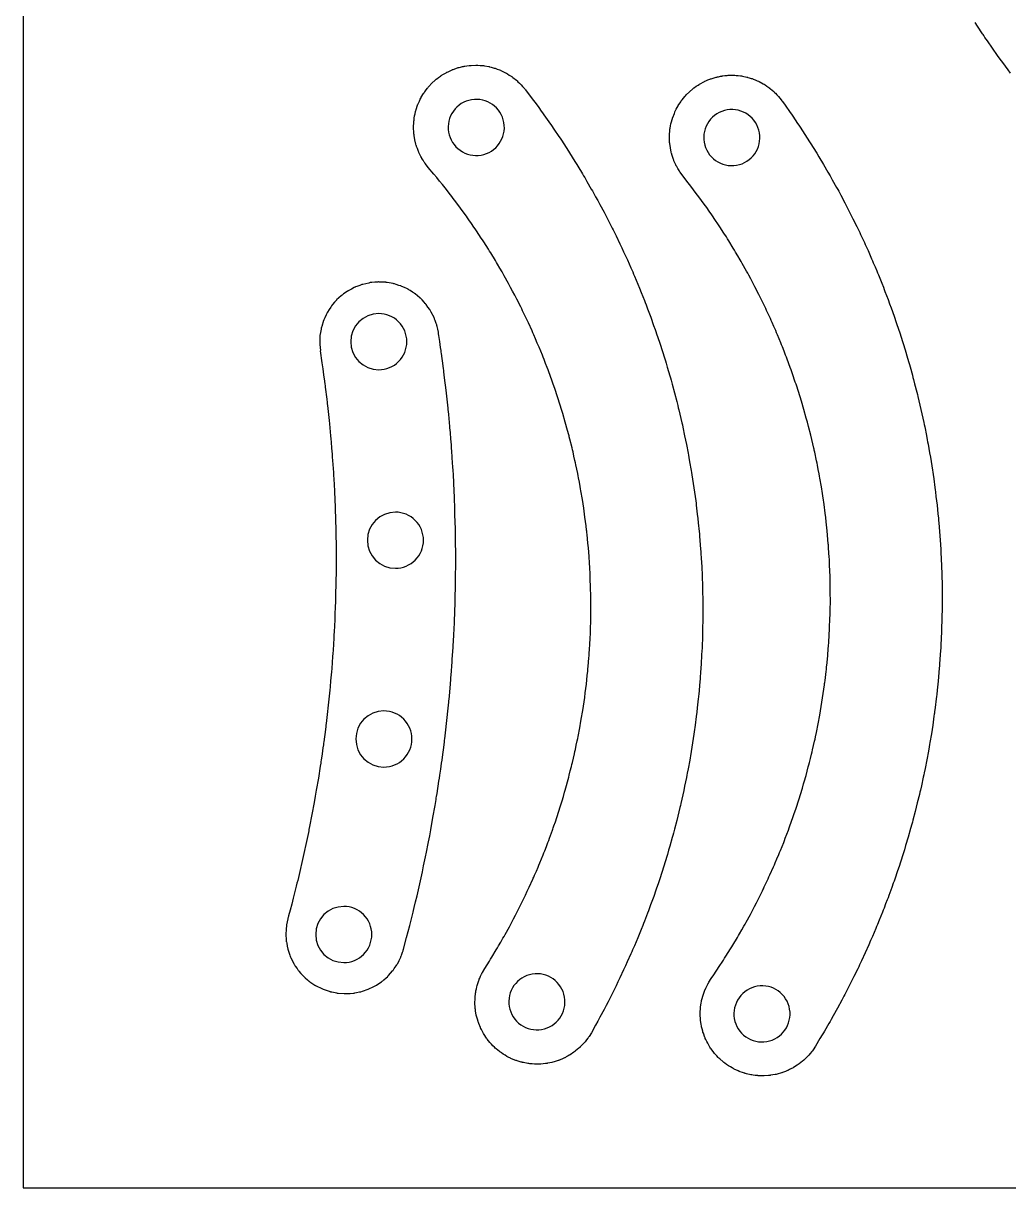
# Model space of a CAD drawing. Extents: x 0 to 264, y 0 to 116.
# Drawn here: x 0.1 to 47.9, y 0.1 to 56.6 of the extents above; entities that cross this region are included whole.
import ezdxf

# ---------------------------------------------------------------- set-up
doc = ezdxf.new("R2010")
doc.units = 0
doc.layers.add('Layer_1', color=7, linetype='CONTINUOUS')

msp = doc.modelspace()

# ---------------------------------------------------------------- linework, layer by layer
at = {"layer": 'Layer_1', "color": 7}
for points in [[(264.018471, 0.141992), (264.018471, 115.786301), (176.058963, 115.786301), (0.139999, 115.786301), (0.139999, 0.141992), (88.099499, 0.141992), (264.018471, 0.141992)], [(47.984012, 54.155665), (47.856414, 54.327496), (47.601217, 54.671045), (47.537466, 54.756826), (47.475645, 54.843553), (47.351329, 55.017695), (47.102697, 55.365963), (46.860339, 55.718702), (46.739305, 55.895155), (46.678452, 55.983807), (46.648505, 56.028141), (46.619527, 56.072459), (46.384235, 56.429797), (46.26658, 56.608466)], [(27.667749, 7.656133), (27.553085, 7.475556), (27.524106, 7.430259), (27.509625, 7.408091), (27.493197, 7.386887), (27.427515, 7.30305), (27.361814, 7.219194), (27.328992, 7.176804), (27.292292, 7.137304), (27.144111, 6.982824), (27.125749, 6.963546), (27.116484, 6.953896), (27.106829, 6.945057), (27.066246, 6.910349), (26.985121, 6.840979), (26.903974, 6.771606), (26.883701, 6.754252), (26.861499, 6.738826), (26.817035, 6.707993), (26.640861, 6.586389), (26.629258, 6.579088), (26.617693, 6.572617), (26.594506, 6.560098), (26.547166, 6.53408), (26.453471, 6.482041), (26.406148, 6.45602), (26.38296, 6.443483), (26.371358, 6.437012), (26.358808, 6.431331), (26.260287, 6.388921), (26.161746, 6.346512), (26.112512, 6.325308), (26.087375, 6.314714), (26.062257, 6.306665), (25.857858, 6.242107), (25.806694, 6.225718), (25.754508, 6.215123), (25.64971, 6.192974), (25.544817, 6.170809), (25.518734, 6.1653), (25.491686, 6.16241), (25.438552, 6.156633), (25.225462, 6.133502), (25.011216, 6.131114), (24.958105, 6.130634), (24.931054, 6.130403), (24.917521, 6.130287), (24.904006, 6.131442), (24.797258, 6.141071), (24.690533, 6.15072), (24.637419, 6.155631), (24.610351, 6.158329), (24.584268, 6.163451), (24.373998, 6.204898), (24.321829, 6.21549), (24.309282, 6.218572), (24.296711, 6.222461), (24.270629, 6.230185), (24.168052, 6.261038), (24.065456, 6.291874), (24.039393, 6.299635), (24.026822, 6.303507), (24.014275, 6.308322), (23.965004, 6.328562), (23.767071, 6.410472), (23.742938, 6.421083), (23.71977, 6.433603), (23.672427, 6.458678), (23.577767, 6.508773), (23.483107, 6.559849), (23.394218, 6.61959), (23.305369, 6.679353), (23.260945, 6.709224), (23.238722, 6.72465), (23.21845, 6.741984), (23.053164, 6.878052), (23.011635, 6.911794), (22.97395, 6.94937), (22.898614, 7.025502), (22.82328, 7.101634), (22.803953, 7.120915), (22.794589, 7.130466), (22.786171, 7.141041), (22.752346, 7.182485), (22.617605, 7.348734), (22.601174, 7.369937), (22.586693, 7.392106), (22.557715, 7.436423), (22.498789, 7.526054), (22.439847, 7.615688), (22.389648, 7.710116), (22.340378, 7.804545), (22.31526, 7.851789), (22.30271, 7.875866), (22.296552, 7.88744), (22.291435, 7.899976), (22.212221, 8.098677), (22.192914, 8.148789), (22.18357, 8.173864), (22.176176, 8.199885), (22.146229, 8.302614), (22.116285, 8.405343), (22.101804, 8.456402), (22.092152, 8.509404), (22.053499, 8.719696), (22.049001, 8.745717), (22.046779, 8.772697), (22.04236, 8.825701), (22.033555, 8.932206), (22.024713, 9.038689), (22.026392, 9.145561), (22.028246, 9.252433), (22.029191, 9.305434), (22.029674, 9.332414), (22.03014, 9.345916), (22.031723, 9.359398), (22.056841, 9.571694), (22.063154, 9.624715), (22.06686, 9.650716), (22.07269, 9.676754), (22.095858, 9.781122), (22.119065, 9.885488), (22.13065, 9.937527), (22.147078, 9.988604), (22.21469, 10.191558), (22.223109, 10.216617), (22.227337, 10.229136), (22.232781, 10.241672), (22.255003, 10.290821), (22.298482, 10.388431), (22.341922, 10.486054), (22.347386, 10.498593), (22.353527, 10.510167), (22.367042, 10.533278), (22.394091, 10.57956), (22.500624, 10.765048), (22.614244, 10.946336), (22.727827, 11.127588), (22.784802, 11.218184), (22.840848, 11.30878), (23.061272, 11.675556), (23.116317, 11.767115), (23.170413, 11.859638), (23.277141, 12.045047), (23.383889, 12.230459), (23.43702, 12.322979), (23.489169, 12.416446), (23.695598, 12.791254), (23.746799, 12.88472), (23.797014, 12.979169), (23.896619, 13.168528), (23.996204, 13.35779), (24.045455, 13.452238), (24.09376, 13.547649), (24.285592, 13.930046), (24.332932, 14.026439), (24.379307, 14.122888), (24.471051, 14.315909), (24.562836, 14.508946), (24.608228, 14.605802), (24.652653, 14.703137), (24.829618, 15.09266), (24.85184, 15.14179), (24.873077, 15.190958), (24.915591, 15.289163), (25.000579, 15.48557), (25.085588, 15.68196), (25.127117, 15.780645), (25.167677, 15.879716), (25.329295, 16.275784), (25.368893, 16.375242), (25.407527, 16.475081), (25.48483, 16.674665), (25.562097, 16.874253), (25.599763, 16.974498), (25.636466, 17.075012), (25.782329, 17.477071), (25.800671, 17.527146), (25.818064, 17.578262), (25.852837, 17.67941), (25.921434, 17.881925), (25.989991, 18.08438), (26.023818, 18.185954), (26.056658, 18.287817), (26.186381, 18.695365), (26.218255, 18.797518), (26.248199, 18.900055), (26.309055, 19.105053), (26.36991, 19.310011), (26.399854, 19.412644), (26.42787, 19.51576), (26.54116, 19.928123), (26.569176, 20.031335), (26.595259, 20.13495), (26.647425, 20.342239), (26.699574, 20.549529), (26.725657, 20.653124), (26.74981, 20.757298), (26.8464, 21.1739), (26.870553, 21.278094), (26.892775, 21.382634), (26.9372, 21.591868), (26.981644, 21.801083), (27.003866, 21.905739), (27.024158, 22.010607), (27.103355, 22.430768), (27.123627, 22.535828), (27.142954, 22.641044), (27.178689, 22.851895), (27.249216, 23.273735), (27.311982, 23.696789), (27.342894, 23.908334), (27.369942, 24.120438), (27.424039, 24.544664), (27.469428, 24.969837), (27.49165, 25.182421), (27.49727, 25.235442), (27.501923, 25.288443), (27.510977, 25.394929), (27.54768, 25.820988), (27.55635, 25.927569), (27.563222, 26.034247), (27.576738, 26.247621), (27.59027, 26.460978), (27.597125, 26.567655), (27.602008, 26.674428), (27.620369, 27.101642), (27.625043, 27.208435), (27.628362, 27.315287), (27.633267, 27.529048), (27.642419, 27.95655), (27.643421, 28.384147), (27.643904, 28.597984), (27.639986, 28.811725), (27.632166, 29.239323), (27.615735, 29.66663), (27.607395, 29.880275), (27.602338, 29.987071), (27.595965, 30.093748), (27.570867, 30.520575), (27.564247, 30.627252), (27.555673, 30.733834), (27.538296, 30.946903), (27.520903, 31.159989), (27.512309, 31.26657), (27.501692, 31.37296), (27.458213, 31.798458), (27.447593, 31.904847), (27.442208, 31.957848), (27.435739, 32.01085), (27.409656, 32.22305), (27.357507, 32.64745), (27.296655, 33.070811), (27.266708, 33.282453), (27.231938, 33.493498), (27.162393, 33.915511), (27.144035, 34.020743), (27.124708, 34.125882), (27.086075, 34.336155), (27.047421, 34.54643), (27.027149, 34.651394), (27.005895, 34.756051), (26.918957, 35.17477), (26.896735, 35.279423), (26.872599, 35.383696), (26.825279, 35.592159), (26.777939, 35.800583), (26.753786, 35.90476), (26.728668, 36.008663), (26.62474, 36.42353), (26.598657, 36.527224), (26.586107, 36.579282), (26.571609, 36.631321), (26.515579, 36.837645), (26.402673, 37.250204), (26.281832, 37.660447), (26.220999, 37.865521), (26.156243, 38.069461), (26.027118, 38.477201), (25.890059, 38.882323), (25.821462, 39.084798), (25.785727, 39.185602), (25.749024, 39.286118), (25.603355, 39.688273), (25.565687, 39.788499), (25.527054, 39.888242), (25.44979, 40.08781), (25.372486, 40.287394), (25.333853, 40.387061), (25.293289, 40.486037), (25.131497, 40.882011), (25.090916, 40.980984), (25.048422, 41.079189), (24.963414, 41.2755), (24.878425, 41.471791), (24.835911, 41.569996), (24.791487, 41.667331), (24.613845, 42.056488), (24.56942, 42.153806), (24.523045, 42.250374), (24.430315, 42.443101), (24.337586, 42.63585), (24.291211, 42.732223), (24.243871, 42.827617), (24.050899, 43.209436), (24.002594, 43.304847), (23.953343, 43.399295), (23.853064, 43.588288), (23.752802, 43.777261), (23.702566, 43.87171), (23.651365, 43.965193), (23.443413, 44.339115), (23.391244, 44.432581), (23.338132, 44.525105), (23.230515, 44.709935), (23.122921, 44.894768), (23.068822, 44.987272), (23.01376, 45.078831), (22.791287, 45.444376), (22.73528, 45.535915), (22.678286, 45.626511), (22.563545, 45.807108), (22.448785, 45.987606), (22.391793, 46.078202), (22.332868, 46.167836), (22.096321, 46.524387), (22.037398, 46.614021), (21.976543, 46.701727), (21.854815, 46.877681), (21.733123, 47.053655), (21.672268, 47.141342), (21.609465, 47.228086), (21.359402, 47.575391), (21.296616, 47.662138), (21.232868, 47.747899), (21.104496, 47.919172), (20.976124, 48.090427), (20.911388, 48.175226), (20.845707, 48.260025), (20.582577, 48.597606), (20.51595, 48.681459), (20.448318, 48.764334), (20.313574, 48.930563), (20.178832, 49.096789), (20.041272, 49.260746), (19.766054, 49.588598), (19.634906, 49.757601), (19.602063, 49.800011), (19.593916, 49.810622), (19.586792, 49.822176), (19.572311, 49.844345), (19.51532, 49.934921), (19.458325, 50.025517), (19.443844, 50.047686), (19.436721, 50.05924), (19.430348, 50.070817), (19.406176, 50.119004), (19.311535, 50.310576), (19.299933, 50.334689), (19.29049, 50.359728), (19.272148, 50.409839), (19.234483, 50.509873), (19.196795, 50.610002), (19.192356, 50.622522), (19.188938, 50.635078), (19.182103, 50.661079), (19.16857, 50.713118), (19.11451, 50.919945), (19.080683, 51.131067), (19.072287, 51.184068), (19.068096, 51.210108), (19.066262, 51.237089), (19.060143, 51.343769), (19.053982, 51.450542), (19.050934, 51.503543), (19.050643, 51.517045), (19.051202, 51.530527), (19.052303, 51.55753), (19.061204, 51.771155), (19.062325, 51.798155), (19.063231, 51.811637), (19.065105, 51.825138), (19.072555, 51.87814), (19.087036, 51.984046), (19.101537, 52.08986), (19.103622, 52.103359), (19.106786, 52.115898), (19.113119, 52.141916), (19.125669, 52.193938), (19.150787, 52.297841), (19.163338, 52.34988), (19.169671, 52.375901), (19.172817, 52.388437), (19.176949, 52.400937), (19.248442, 52.602641), (19.265818, 52.652772), (19.274813, 52.677831), (19.286398, 52.701924), (19.331807, 52.798664), (19.377197, 52.895424), (19.400385, 52.943611), (19.406486, 52.955165), (19.413378, 52.966741), (19.426874, 52.989872), (19.537096, 53.173162), (19.550631, 53.196312), (19.557523, 53.20785), (19.565013, 53.218461), (19.596907, 53.260871), (19.660658, 53.346632), (19.72441, 53.432414), (19.740821, 53.45362), (19.759182, 53.473841), (19.79492, 53.513361), (19.939624, 53.671019), (20.098729, 53.814232), (20.138308, 53.849883), (20.1586, 53.868196), (20.16922, 53.87673), (20.179857, 53.884644), (20.265811, 53.94824), (20.351784, 54.011853), (20.395263, 54.043631), (20.40588, 54.05124), (20.417465, 54.058038), (20.440653, 54.07152), (20.625147, 54.180334), (20.648335, 54.193815), (20.65992, 54.200614), (20.671502, 54.206391), (20.719807, 54.22858), (20.817075, 54.273876), (20.914343, 54.319156), (20.938496, 54.329748), (20.963613, 54.338474), (21.013832, 54.355825), (21.216397, 54.42618), (21.228947, 54.429993), (21.241495, 54.433075), (21.267598, 54.439199), (21.319747, 54.451738), (21.424062, 54.475832), (21.476248, 54.488351), (21.502311, 54.494495), (21.514881, 54.497557), (21.528394, 54.499753), (21.634639, 54.513254), (21.740904, 54.526733), (21.794016, 54.533707), (21.820101, 54.537212), (21.847169, 54.538019), (22.061396, 54.544666), (22.114527, 54.546303), (22.167661, 54.543221), (22.274581, 54.535999), (22.38152, 54.528737), (22.408571, 54.526928), (22.434635, 54.523191), (22.487786, 54.514332), (22.699116, 54.478702), (22.712632, 54.475987), (22.725202, 54.472482), (22.751285, 54.465471), (22.803451, 54.451027), (22.906877, 54.423081), (22.959043, 54.408618), (22.985129, 54.401624), (22.997676, 54.398139), (23.010247, 54.3934), (23.110311, 54.354863), (23.210399, 54.316306), (23.260614, 54.297027), (23.285735, 54.287378), (23.309868, 54.275824), (23.501429, 54.179467), (23.549714, 54.155354), (23.595124, 54.127409), (23.685923, 54.069593), (23.776723, 54.011776), (23.798928, 53.997313), (23.81053, 53.990147), (23.821147, 53.982098), (23.863641, 53.949357), (24.031919, 53.817043), (24.053176, 53.800635), (24.072503, 53.782338), (24.111136, 53.744763), (24.188403, 53.670539), (24.265667, 53.596331), (24.335229, 53.515384), (24.404772, 53.433472), (24.439544, 53.39299), (24.456921, 53.372769), (24.473349, 53.351563), (24.602513, 53.180886), (24.860798, 52.839629), (24.924549, 52.753867), (24.987335, 52.66712), (25.113485, 52.494248), (25.239636, 52.321454), (25.302422, 52.234728), (25.36424, 52.147041), (25.610459, 51.797001), (25.733618, 51.622009), (25.853686, 51.444957), (26.093728, 51.090717), (26.153618, 51.002049), (26.211555, 50.912435), (26.328457, 50.733187), (26.561723, 50.37448), (26.789118, 50.01194), (26.902797, 49.830671), (26.958804, 49.740095), (27.013888, 49.648533), (27.234679, 49.282028), (27.289743, 49.190487), (27.343859, 49.097966), (27.450974, 48.912746), (27.66522, 48.542409), (27.717366, 48.448903), (27.769535, 48.355436), (27.873365, 48.168391), (27.977217, 47.981323), (28.029363, 47.887836), (28.080566, 47.793408), (28.281396, 47.415617), (28.381751, 47.226759), (28.431022, 47.131329), (28.479307, 47.035935), (28.673264, 46.654599), (28.72155, 46.559188), (28.768909, 46.463797), (28.862584, 46.271434), (29.04961, 45.88661), (29.095, 45.789966), (29.14041, 45.692918), (29.230224, 45.498823), (29.320058, 45.304744), (29.365468, 45.207696), (29.409892, 45.110262), (29.582708, 44.718913), (29.668682, 44.523273), (29.711176, 44.425167), (29.752725, 44.326579), (29.918279, 43.932145), (30.000372, 43.734773), (30.079566, 43.536054), (30.237901, 43.138638), (30.2775, 43.039182), (30.315168, 42.939149), (30.390521, 42.738966), (30.541386, 42.338755), (30.68493, 41.935829), (30.756406, 41.734317), (30.79216, 41.633609), (30.826933, 41.532325), (30.962927, 41.126816), (31.030559, 40.924034), (31.063401, 40.822268), (31.095275, 40.720309), (31.223647, 40.312374), (31.255521, 40.210416), (31.286433, 40.108147), (31.347289, 39.902997), (31.468032, 39.49275), (31.497976, 39.390117), (31.525992, 39.287001), (31.582964, 39.080773), (31.696084, 38.668294), (31.801556, 38.253811), (31.854688, 38.046522), (31.88077, 37.942907), (31.905888, 37.838945), (32.003467, 37.422517), (32.051732, 37.214361), (32.07492, 37.110092), (32.097142, 37.005531), (32.186976, 36.587371), (32.23142, 36.378253), (32.271964, 36.168364), (32.354077, 35.748564), (32.374369, 35.64362), (32.39273, 35.538388), (32.42941, 35.327805), (32.503818, 34.906582), (32.521195, 34.801059), (32.537626, 34.695441), (32.570448, 34.484203), (32.63613, 34.061612), (32.694087, 33.637982), (32.723068, 33.426149), (32.737566, 33.320239), (32.750117, 33.214025), (32.800352, 32.789317), (32.82545, 32.577018), (32.846707, 32.364339), (32.888236, 31.938762), (32.898893, 31.832372), (32.908528, 31.725887), (32.925924, 31.512705), (32.959729, 31.086456), (32.968012, 30.979875), (32.9745, 30.873195), (32.987048, 30.659725), (33.013131, 30.232898), (33.031492, 29.805703), (33.040393, 29.592058), (33.044833, 29.485266), (33.047074, 29.432264), (33.04831, 29.379263), (33.057962, 28.951761), (33.062867, 28.73802), (33.064913, 28.631128), (33.065336, 28.524279), (33.067018, 28.096662), (33.067868, 27.882842), (33.064913, 27.669084), (33.05854, 27.241486), (33.056957, 27.134614), (33.054157, 27.027725), (33.046938, 26.81408), (33.032477, 26.386674), (33.028249, 26.279901), (33.02263, 26.173125), (33.011028, 25.959576), (32.988806, 25.532557), (32.957914, 25.10602), (32.942451, 24.892759), (32.934823, 24.786062), (32.925673, 24.679577), (32.887059, 24.253712), (32.867733, 24.040742), (32.862926, 23.987721), (32.857113, 23.934739), (32.84553, 23.828426), (32.799155, 23.403351), (32.775003, 23.190844), (32.747955, 22.978739), (32.693856, 22.554627), (32.680343, 22.448622), (32.664897, 22.34289), (32.633985, 22.131362), (32.571182, 21.708291), (32.501657, 21.286374), (32.466867, 21.075427), (32.449491, 20.97), (32.431129, 20.864765), (32.3529, 20.444294), (32.314267, 20.234021), (32.293975, 20.129077), (32.272718, 20.024324), (32.186764, 19.605394), (32.143285, 19.395985), (32.09691, 19.187346), (32.003215, 18.770072), (31.980048, 18.665783), (31.95493, 18.561897), (31.904692, 18.354128), (31.803467, 17.938586), (31.694713, 17.52495), (31.640613, 17.318143), (31.613565, 17.21474), (31.584587, 17.11174), (31.468091, 16.700224), (31.410131, 16.494455), (31.34831, 16.289689), (31.224381, 15.880388), (31.193489, 15.778045), (31.161595, 15.676104), (31.095913, 15.472551), (30.964454, 15.065505), (30.930647, 14.964102), (30.895877, 14.86303), (30.826315, 14.660747), (30.756789, 14.458448), (30.72202, 14.357277), (30.686242, 14.256453), (30.540206, 13.854489), (30.466803, 13.653479), (30.429135, 13.55335), (30.390502, 13.453508), (30.237207, 13.054147), (30.198554, 12.954305), (30.158938, 12.854965), (30.078776, 12.656727), (29.918335, 12.260157), (29.751333, 11.866282), (29.66729, 11.669488), (29.625742, 11.571111), (29.582282, 11.473293), (29.40775, 11.082712), (29.320792, 10.887442), (29.229993, 10.693654), (29.048606, 10.30625), (29.003216, 10.20951), (28.955876, 10.113115), (28.862181, 9.921062), (28.673515, 9.537105), (28.478613, 9.156268), (28.381133, 8.965833), (28.331863, 8.871402), (28.281644, 8.776956), (28.080044, 8.399566), (28.029829, 8.305117), (27.978625, 8.211654), (27.874601, 8.024777), (27.666436, 7.650951)], [(38.528955, 6.998753), (38.408017, 6.822296), (38.378074, 6.777982), (38.362608, 6.755813), (38.345212, 6.735552), (38.276654, 6.65366), (38.208077, 6.571751), (38.173285, 6.531249), (38.135619, 6.493674), (37.98213, 6.344488), (37.962803, 6.326192), (37.953188, 6.316873), (37.942591, 6.308378), (37.901042, 6.274655), (37.817019, 6.208172), (37.732995, 6.14165), (37.711738, 6.125278), (37.689496, 6.110814), (37.644107, 6.081906), (37.463764, 5.966466), (37.452179, 5.959571), (37.440576, 5.953523), (37.416441, 5.941004), (37.369101, 5.91693), (37.273476, 5.868724), (37.226136, 5.84465), (37.202003, 5.832111), (37.190418, 5.826046), (37.17785, 5.820788), (37.077955, 5.782231), (36.978102, 5.743691), (36.927846, 5.724412), (36.902748, 5.715014), (36.876663, 5.707868), (36.670141, 5.651015), (36.618957, 5.636571), (36.565826, 5.627384), (36.460255, 5.609068), (36.354667, 5.590752), (36.328604, 5.586188), (36.301536, 5.584244), (36.248422, 5.580276), (36.034658, 5.564869), (35.820412, 5.569932), (35.767278, 5.571341), (35.74023, 5.572032), (35.726714, 5.572399), (35.713202, 5.573996), (35.606936, 5.587478), (35.500691, 5.600979), (35.44754, 5.607739), (35.421474, 5.61136), (35.395391, 5.617408), (35.186668, 5.665594), (35.134479, 5.678114), (35.121952, 5.681675), (35.109381, 5.685971), (35.084283, 5.694618), (34.982844, 5.729306), (34.881408, 5.764011), (34.85631, 5.772638), (34.84374, 5.776954), (34.831192, 5.782211), (34.782884, 5.80436), (34.58808, 5.893029), (34.563908, 5.904605), (34.54074, 5.918084), (34.494366, 5.945087), (34.401636, 5.999034), (34.308903, 6.052998), (34.221968, 6.115648), (34.135046, 6.178279), (34.091586, 6.209135), (34.070313, 6.224541), (34.050041, 6.241895), (33.8896, 6.383644), (33.849016, 6.419314), (33.812316, 6.457871), (33.739876, 6.535928), (33.667418, 6.613988), (33.649076, 6.633247), (33.640042, 6.642896), (33.63199, 6.653488), (33.600116, 6.695897), (33.471262, 6.866766), (33.455796, 6.887952), (33.442283, 6.911083), (33.414248, 6.95638), (33.359186, 7.047922), (33.304141, 7.1395), (33.257767, 7.235853), (33.211412, 7.332402), (33.188224, 7.380608), (33.176642, 7.404681), (33.170907, 7.417221), (33.166214, 7.429757), (33.093776, 7.631077), (33.075414, 7.681172), (33.066959, 7.706227), (33.060471, 7.732265), (33.034388, 7.83594), (33.008305, 7.939651), (32.995757, 7.99169), (32.987937, 8.044674), (32.957028, 8.256219), (32.953435, 8.282237), (32.952179, 8.30924), (32.949614, 8.362222), (32.944517, 8.469015), (32.939437, 8.575771), (32.944824, 8.682564), (32.950463, 8.78934), (32.953263, 8.842341), (32.954671, 8.869341), (32.955597, 8.882823), (32.957643, 8.896305), (32.990485, 9.107658), (32.998672, 9.16066), (33.003304, 9.186661), (33.010043, 9.212699), (33.037072, 9.316198), (33.06412, 9.4197), (33.077655, 9.471739), (33.095997, 9.52185), (33.170385, 9.722304), (33.17971, 9.74738), (33.184363, 9.759899), (33.190214, 9.771453), (33.213401, 9.81964), (33.260741, 9.915996), (33.308081, 10.01237), (33.313951, 10.023944), (33.320496, 10.035501), (33.334974, 10.058632), (33.36301, 10.103928), (33.475916, 10.285603), (33.59579, 10.462827), (33.715666, 10.640035), (33.775537, 10.728706), (33.834459, 10.817355), (34.067533, 11.176237), (34.12551, 11.265851), (34.182504, 11.356464), (34.295602, 11.538023), (34.40872, 11.719563), (34.465714, 11.810159), (34.520756, 11.901737), (34.740122, 12.269072), (34.795203, 12.360634), (34.848298, 12.453135), (34.954464, 12.638854), (35.060633, 12.824553), (35.113745, 12.918039), (35.164945, 13.011506), (35.370101, 13.386968), (35.420337, 13.481417), (35.469607, 13.575863), (35.568534, 13.76551), (35.667425, 13.955178), (35.71573, 14.050589), (35.76307, 14.145963), (35.95355, 14.529071), (35.977703, 14.577238), (36.00089, 14.625425), (36.04628, 14.722088), (36.138045, 14.915397), (36.229829, 15.108722), (36.274254, 15.205865), (36.317713, 15.303396), (36.493018, 15.693593), (36.535532, 15.791603), (36.577061, 15.89), (36.661104, 16.086791), (36.745147, 16.283584), (36.785691, 16.382444), (36.825307, 16.481611), (36.985169, 16.878373), (37.00546, 16.927525), (37.024784, 16.977637), (37.062452, 17.077574), (37.138754, 17.277546), (37.215072, 17.477514), (37.251775, 17.577839), (37.28751, 17.678527), (37.431424, 18.081374), (37.466214, 18.182257), (37.500021, 18.283657), (37.567633, 18.486399), (37.635245, 18.689165), (37.669052, 18.790739), (37.700926, 18.892794), (37.828641, 19.301017), (37.860498, 19.403167), (37.890442, 19.50582), (37.950332, 19.711165), (38.010239, 19.91653), (38.040186, 20.019162), (38.068179, 20.122374), (38.179271, 20.535432), (38.207284, 20.63864), (38.23335, 20.742334), (38.284571, 20.949931), (38.335752, 21.157492), (38.361818, 21.261299), (38.38599, 21.365357), (38.48065, 21.782555), (38.503818, 21.886824), (38.52604, 21.991289), (38.568534, 22.200794), (38.653542, 22.619916), (38.730826, 23.04058), (38.769459, 23.250855), (38.804232, 23.461901), (38.872809, 23.88401), (38.933682, 24.307351), (38.963608, 24.519069), (38.971079, 24.57209), (38.977587, 24.625071), (38.990135, 24.731193), (39.041338, 25.155785), (39.053886, 25.262002), (39.064525, 25.368391), (39.085782, 25.581187), (39.107037, 25.793965), (39.117637, 25.900374), (39.126267, 26.006936), (39.160075, 26.4333), (39.168471, 26.539884), (39.175538, 26.646542), (39.188088, 26.860015), (39.212241, 27.286938), (39.228672, 27.714245), (39.236585, 27.92791), (39.240158, 28.141631), (39.247301, 28.569229), (39.24622, 28.996846), (39.245371, 29.210663), (39.244039, 29.317555), (39.241394, 29.424444), (39.230774, 29.851926), (39.227898, 29.958798), (39.223053, 30.065571), (39.213398, 30.27914), (39.203746, 30.492686), (39.19886, 30.599462), (39.192296, 30.706139), (39.164283, 31.13289), (39.157216, 31.239567), (39.153682, 31.292569), (39.149088, 31.345573), (39.130726, 31.55856), (39.093061, 31.984504), (39.047651, 32.409695), (39.024481, 32.622278), (38.997433, 32.834402), (38.942371, 33.258515), (38.92789, 33.364421), (38.912444, 33.470136), (38.88055, 33.681585), (38.848673, 33.893015), (38.832265, 33.998634), (38.813904, 34.103985), (38.741446, 34.525495), (38.723104, 34.630826), (38.702813, 34.735886), (38.662249, 34.945851), (38.621685, 35.155855), (38.601393, 35.260819), (38.579171, 35.365456), (38.490302, 35.783712), (38.4681, 35.888273), (38.456517, 35.940311), (38.443927, 35.99235), (38.394677, 36.200506), (38.296252, 36.616722), (38.189812, 37.030914), (38.13668, 37.238031), (38.079705, 37.444068), (37.96483, 37.856067), (37.84206, 38.265732), (37.780239, 38.470499), (37.748382, 38.572576), (37.715523, 38.674342), (37.583985, 39.081312), (37.550161, 39.182771), (37.515371, 39.283863), (37.445846, 39.485971), (37.376303, 39.688042), (37.340548, 39.788962), (37.303845, 39.889283), (37.155955, 40.290648), (37.119252, 40.390973), (37.080602, 40.490524), (37.00237, 40.689725), (36.924138, 40.888906), (36.885488, 40.988477), (36.844924, 41.087238), (36.681029, 41.482366), (36.640445, 41.581127), (36.597931, 41.679235), (36.511978, 41.87518), (36.425988, 42.071107), (36.38351, 42.169021), (36.339066, 42.266244), (36.159496, 42.654514), (36.115072, 42.751561), (36.068694, 42.848031), (35.974999, 43.040376), (35.881304, 43.232739), (35.83493, 43.329112), (35.786644, 43.424503), (35.591917, 43.805475), (35.543609, 43.900886), (35.493393, 43.995315), (35.392244, 44.183808), (35.291096, 44.372318), (35.24088, 44.466747), (35.188714, 44.560253), (34.979119, 44.933289), (34.926953, 45.026772), (34.872854, 45.119296), (34.764486, 45.303742), (34.656099, 45.488191), (34.601999, 45.580712), (34.545992, 45.672254), (34.322091, 46.036834), (34.266062, 46.128373), (34.208105, 46.218969), (34.09267, 46.399083), (33.977233, 46.579197), (33.919276, 46.668811), (33.859405, 46.757483), (33.621585, 47.11328), (33.561714, 47.201932), (33.500859, 47.289641), (33.378552, 47.465228), (33.256282, 47.640816), (33.194442, 47.728525), (33.131656, 47.815249), (32.880514, 48.161784), (32.816763, 48.247565), (32.752047, 48.333327), (32.623173, 48.504196), (32.494322, 48.675067), (32.362572, 48.84372), (32.099052, 49.180897), (31.97387, 49.354365), (31.942978, 49.397739), (31.935217, 49.408351), (31.928477, 49.419905), (31.914965, 49.443036), (31.860885, 49.53554), (31.806789, 49.628061), (31.793253, 49.651192), (31.786553, 49.662749), (31.78057, 49.674323), (31.758368, 49.723472), (31.669499, 49.918225), (31.658879, 49.942338), (31.650308, 49.967394), (31.632931, 50.018451), (31.599124, 50.11983), (31.565319, 50.221213), (31.561323, 50.233752), (31.558349, 50.247251), (31.552422, 50.273272), (31.540817, 50.325291), (31.493477, 50.533949), (31.467414, 50.746149), (31.460849, 50.799151), (31.457606, 50.826134), (31.456698, 50.853114), (31.454324, 50.960006), (31.451931, 51.066875), (31.450732, 51.119876), (31.450907, 51.133358), (31.451931, 51.14686), (31.453977, 51.173843), (31.470388, 51.387005), (31.472434, 51.413989), (31.473803, 51.42749), (31.47612, 51.440989), (31.485448, 51.49399), (31.503787, 51.599301), (31.522128, 51.704556), (31.524696, 51.718035), (31.528309, 51.730574), (31.535528, 51.756595), (31.550009, 51.807652), (31.579007, 51.910573), (31.593488, 51.961669), (31.600727, 51.987687), (31.604337, 52.000226), (31.608895, 52.012743), (31.687124, 52.211848), (31.70645, 52.261962), (31.716105, 52.287018), (31.728672, 52.311111), (31.777943, 52.406522), (31.827216, 52.501913), (31.851349, 52.549137), (31.857834, 52.560714), (31.865133, 52.572268), (31.879633, 52.594417), (31.996208, 52.773876), (32.010706, 52.796045), (32.018004, 52.807599), (32.025881, 52.818211), (32.059688, 52.859638), (32.126335, 52.943475), (32.192982, 53.027332), (32.20941, 53.048535), (32.227751, 53.067814), (32.26542, 53.106351), (32.415531, 53.258906), (32.579541, 53.396535), (32.62109, 53.43122), (32.641379, 53.448574), (32.651999, 53.456738), (32.662616, 53.464268), (32.751488, 53.523992), (32.840357, 53.583755), (32.884782, 53.613626), (32.896384, 53.620828), (32.907969, 53.627204), (32.931156, 53.639743), (33.119339, 53.742088), (33.142507, 53.754624), (33.154089, 53.761019), (33.16664, 53.766373), (33.21591, 53.787557), (33.314646, 53.829004), (33.413361, 53.870431), (33.438479, 53.88008), (33.464542, 53.887918), (33.515746, 53.903364), (33.720628, 53.965977), (33.733178, 53.969327), (33.746711, 53.971946), (33.772774, 53.977187), (33.824943, 53.987779), (33.930028, 54.008982), (33.982194, 54.019594), (34.00828, 54.024835), (34.021793, 54.027434), (34.035328, 54.029167), (34.14196, 54.039779), (34.24859, 54.050373), (34.301724, 54.055515), (34.328772, 54.058038), (34.35582, 54.057959), (34.570165, 54.057093), (34.623296, 54.056921), (34.676427, 54.051951), (34.782963, 54.041359), (34.889516, 54.030747), (34.916545, 54.02803), (34.94263, 54.02335), (34.994796, 54.012739), (35.204795, 53.970329), (35.217346, 53.967171), (35.229913, 53.963223), (35.255979, 53.955326), (35.30718, 53.93992), (35.409564, 53.908122), (35.460765, 53.892696), (35.485883, 53.884799), (35.498433, 53.880871), (35.511001, 53.875689), (35.609716, 53.834262), (35.708432, 53.792814), (35.757683, 53.771611), (35.781835, 53.761019), (35.805023, 53.74848), (35.99309, 53.645847), (36.04043, 53.619826), (36.084854, 53.589956), (36.172758, 53.52923), (36.260662, 53.468527), (36.282884, 53.453118), (36.293484, 53.445548), (36.304121, 53.437152), (36.344685, 53.402464), (36.508233, 53.264356), (36.528525, 53.247022), (36.546886, 53.227743), (36.584551, 53.189186), (36.658923, 53.112092), (36.733291, 53.035014), (36.799938, 52.95116), (36.866584, 52.867323), (36.899446, 52.825876), (36.915858, 52.804673), (36.931301, 52.782504), (37.054384, 52.607495), (37.300583, 52.257492), (37.361436, 52.169785), (37.421326, 52.081114), (37.541395, 51.904005), (37.661463, 51.726877), (37.721354, 51.638206), (37.780279, 51.548572), (38.01412, 51.190192), (38.131025, 51.011043), (38.244797, 50.829851), (38.472271, 50.467407), (38.529263, 50.376811), (38.584327, 50.285269), (38.69484, 50.102056), (38.915439, 49.735376), (39.129993, 49.365227), (39.237299, 49.180087), (39.290433, 49.087586), (39.342599, 48.9941), (39.550456, 48.620178), (39.602622, 48.526711), (39.653825, 48.433225), (39.754356, 48.244444), (39.955589, 47.866865), (40.004839, 47.772416), (40.053147, 47.677005), (40.150296, 47.486491), (40.247468, 47.295957), (40.295774, 47.200546), (40.343114, 47.105155), (40.530602, 46.720639), (40.624297, 46.528372), (40.669707, 46.431711), (40.715097, 46.334759), (40.895518, 45.946853), (40.940928, 45.849921), (40.985372, 45.752487), (41.072311, 45.556966), (41.245705, 45.165885), (41.2882, 45.0677), (41.329729, 44.969187), (41.412803, 44.772126), (41.495881, 44.575044), (41.53739, 44.476456), (41.577974, 44.377596), (41.736947, 43.980427), (41.816161, 43.781921), (41.854795, 43.68237), (41.89248, 43.582432), (42.044135, 43.182492), (42.119491, 42.982329), (42.191909, 42.781008), (42.336226, 42.37837), (42.371984, 42.277566), (42.405788, 42.176302), (42.474368, 41.973616), (42.611136, 41.568379), (42.740493, 41.160751), (42.805189, 40.95691), (42.837063, 40.854952), (42.867992, 40.752627), (42.989683, 40.342555), (43.050539, 40.137577), (43.079518, 40.034749), (43.108516, 39.931732), (43.222582, 39.519561), (43.251541, 39.416522), (43.279574, 39.313234), (43.332688, 39.106119), (43.439049, 38.691829), (43.465132, 38.58825), (43.49025, 38.484155), (43.5395, 38.276095), (43.63812, 37.859976), (43.728919, 37.442103), (43.774329, 37.233177), (43.796551, 37.128696), (43.817788, 37.023963), (43.900866, 36.604454), (43.942395, 36.394661), (43.962687, 36.289621), (43.981029, 36.184366), (44.056382, 35.763336), (44.093102, 35.552772), (44.126909, 35.341614), (44.193536, 34.91933), (44.209967, 34.813694), (44.225413, 34.707881), (44.255377, 34.496163), (44.314282, 34.07261), (44.327815, 33.966607), (44.340365, 33.860506), (44.365483, 33.64821), (44.415718, 33.223598), (44.459178, 32.798117), (44.480435, 32.585434), (44.491055, 32.479028), (44.499838, 32.372447), (44.53461, 31.946311), (44.552006, 31.733225), (44.566484, 31.51987), (44.593535, 31.093139), (44.600292, 30.986442), (44.606238, 30.879686), (44.615755, 30.666137), (44.635062, 30.238906), (44.639619, 30.132133), (44.64236, 30.025261), (44.647824, 29.81152), (44.658463, 29.384018), (44.661746, 28.956401), (44.663174, 28.742584), (44.663888, 28.635695), (44.664255, 28.582691), (44.663617, 28.529689), (44.658404, 28.102092), (44.655819, 27.888351), (44.654157, 27.781462), (44.650838, 27.67459), (44.637302, 27.247187), (44.630662, 27.033446), (44.620022, 26.819877), (44.598785, 26.392779), (44.593456, 26.286006), (44.586951, 26.179309), (44.572451, 25.966048), (44.543472, 25.539432), (44.535516, 25.432831), (44.526172, 25.326346), (44.507813, 25.113375), (44.470145, 24.687397), (44.424755, 24.262224), (44.402533, 24.04964), (44.390928, 23.943347), (44.37838, 23.837228), (44.325246, 23.412904), (44.298218, 23.2008), (44.291538, 23.147779), (44.283873, 23.094778), (44.268427, 22.988964), (44.207554, 22.565721), (44.176662, 22.354193), (44.141892, 22.14313), (44.07233, 21.721137), (44.054954, 21.615615), (44.035627, 21.510478), (43.996994, 21.300183), (43.919727, 20.87952), (43.835687, 20.460338), (43.793173, 20.250717), (43.771936, 20.145965), (43.749714, 20.041407), (43.656984, 19.623919), (43.610626, 19.415167), (43.586473, 19.310994), (43.561375, 19.207127), (43.460904, 18.791394), (43.410666, 18.583602), (43.35657, 18.3767), (43.24849, 17.962891), (43.221442, 17.859468), (43.192463, 17.756545), (43.134503, 17.55072), (43.018778, 17.139011), (42.895641, 16.729442), (42.833801, 16.524656), (42.802909, 16.422311), (42.771015, 16.320448), (42.64023, 15.913188), (42.574532, 15.709559), (42.505971, 15.506968), (42.367736, 15.10223), (42.332964, 15.001043), (42.297229, 14.900238), (42.224768, 14.699113), (42.079215, 14.296957), (42.041549, 14.196845), (42.002896, 14.096986), (41.926595, 13.897207), (41.850296, 13.69743), (41.811643, 13.597608), (41.772044, 13.498153), (41.611993, 13.101484), (41.531811, 12.903172), (41.490282, 12.804484), (41.448733, 12.70609), (41.281539, 12.312292), (41.24001, 12.213915), (41.197496, 12.116), (41.110577, 11.920672), (40.936314, 11.529974), (40.755604, 11.142204), (40.664785, 10.948396), (40.619395, 10.851521), (40.573017, 10.755167), (40.384953, 10.370941), (40.291255, 10.178771), (40.193987, 9.988257), (39.999048, 9.607384), (39.949817, 9.51199), (39.899562, 9.417544), (39.798817, 9.228839), (39.59685, 8.851643), (39.388686, 8.477837), (39.284563, 8.290981), (39.231432, 8.197497), (39.177333, 8.104993), (38.9627, 7.734828), (38.908603, 7.642304), (38.853539, 7.550746), (38.743049, 7.367569), (38.521948, 7.001157)], [(14.525642, 40.709387), (14.612561, 40.121341), (14.655072, 39.827211), (14.69467, 39.532619), (14.734292, 39.238008), (14.753615, 39.09073), (14.76325, 39.017505), (14.77238, 38.9433), (14.843876, 38.35323), (14.861252, 38.205681), (14.870038, 38.131476), (14.877991, 38.057289), (14.909862, 37.76181), (14.941742, 37.466332), (14.957188, 37.318594), (14.971686, 37.170662), (15.027696, 36.578859), (15.041228, 36.430927), (15.053798, 36.282802), (15.077951, 35.986573), (15.102084, 35.690344), (15.113689, 35.5422), (15.123338, 35.39398), (15.163904, 34.800924), (15.168962, 34.726716), (15.1735, 34.652512), (15.181667, 34.504097), (15.198076, 34.207368), (15.214527, 33.910657), (15.218602, 33.836432), (15.221842, 33.762245), (15.228079, 33.613734), (15.253177, 33.01989), (15.256132, 32.945702), (15.258294, 32.871495), (15.262561, 32.722987), (15.271115, 32.425891), (15.279669, 32.128756), (15.281348, 32.054569), (15.282503, 31.980361), (15.284842, 31.831757), (15.294147, 31.237431), (15.295886, 30.643026), (15.29656, 30.345815), (15.293433, 30.048623), (15.286773, 29.454297), (15.272292, 28.860084), (15.268756, 28.71146), (15.266983, 28.637292), (15.264624, 28.563068), (15.25397, 28.266049), (15.24337, 27.969049), (15.237889, 27.820538), (15.235123, 27.746331), (15.231516, 27.672126), (15.20155, 27.078491), (15.194139, 26.930079), (15.190216, 26.855855), (15.185528, 26.781667), (15.167187, 26.485051), (15.148822, 26.188399), (15.139444, 26.0401), (15.128804, 25.89188), (15.083415, 25.29919), (15.07181, 25.151066), (15.058314, 25.003057), (15.032234, 24.707003), (15.006131, 24.410966), (14.992612, 24.262938), (14.977169, 24.115102), (14.916314, 23.523877), (14.900851, 23.376137), (14.883455, 23.228475), (14.848682, 22.933324), (14.813909, 22.638137), (14.805338, 22.563909), (14.796129, 22.489722), (14.776823, 22.342368), (14.700504, 21.752876), (14.690968, 21.679634), (14.680328, 21.606389), (14.659071, 21.459247), (14.616574, 21.165021), (14.57408, 20.870793), (14.563465, 20.797551), (14.55186, 20.724309), (14.528693, 20.57755), (14.436925, 19.990254), (14.337826, 19.404133), (14.287587, 19.111081), (14.234456, 18.818685), (14.127031, 18.234025), (14.012198, 17.650773), (13.983216, 17.50498), (13.968736, 17.431715), (13.954241, 17.358493), (13.893385, 17.067637), (13.832527, 16.776799), (13.801621, 16.631373), (13.786175, 16.55909), (13.769741, 16.48681), (13.639732, 15.906775), (13.606893, 15.761713), (13.590459, 15.68945), (13.573085, 15.61717), (13.504489, 15.328068), (13.435911, 15.038965), (13.401139, 14.894402), (13.365424, 14.750206), (13.220313, 14.173733), (13.18361, 14.029653), (13.145942, 13.88598), (13.069621, 13.598706), (12.993325, 13.311412), (12.973995, 13.239132), (12.964479, 13.203485), (12.956678, 13.166872), (12.926735, 13.021251), (12.896768, 12.87563), (12.889315, 12.839017), (12.886419, 12.802387), (12.880958, 12.72818), (12.870341, 12.579979), (12.864857, 12.505752), (12.862134, 12.469139), (12.861863, 12.459897), (12.862425, 12.450614), (12.863486, 12.432298), (12.880882, 12.135567), (12.883044, 12.098954), (12.88424, 12.080638), (12.887771, 12.062325), (12.902274, 11.989099), (12.930288, 11.843171), (12.944783, 11.769945), (12.951833, 11.733316), (12.955383, 11.715019), (12.957161, 11.705909), (12.959515, 11.696934), (13.006835, 11.556148), (13.054155, 11.415361), (13.078313, 11.344986), (13.081282, 11.336187), (13.085262, 11.327807), (13.093505, 11.311419), (13.109897, 11.277696), (13.241663, 11.011146), (13.24991, 10.994734), (13.259565, 10.979328), (13.279854, 10.948492), (13.321403, 10.886807), (13.404461, 10.763275), (13.445987, 10.701587), (13.45661, 10.686161), (13.461879, 10.678535), (13.467997, 10.671522), (13.492153, 10.643579), (13.590191, 10.531701), (13.688252, 10.419803), (13.7008, 10.405358), (13.714335, 10.392819), (13.742309, 10.367783), (13.798358, 10.318634), (13.909737, 10.220046), (13.965747, 10.170874), (13.980245, 10.158374), (13.995688, 10.147743), (14.026619, 10.12654), (14.272918, 9.959445), (14.288381, 9.948853), (14.296413, 9.94423), (14.304755, 9.94005), (14.337594, 9.923681), (14.404241, 9.889956), (14.537363, 9.823453), (14.603987, 9.78971), (14.637794, 9.773342), (14.672584, 9.760822), (14.813407, 9.712636), (14.954233, 9.664429), (14.989023, 9.65193), (14.997805, 9.648887), (15.006845, 9.646691), (15.025203, 9.643031), (15.098609, 9.628567), (15.244662, 9.599679), (15.318046, 9.585195), (15.354771, 9.577897), (15.373133, 9.574217), (15.382282, 9.572504), (15.39157, 9.571908), (15.688778, 9.55263), (15.763164, 9.547756), (15.837535, 9.552474), (15.986198, 9.562124), (16.134862, 9.571753), (16.144088, 9.572755), (16.15322, 9.574544), (16.171582, 9.578148), (16.208282, 9.585331), (16.281688, 9.599795), (16.427817, 9.628703), (16.501265, 9.643167), (16.571753, 9.666278), (16.85421, 9.760726), (17.122459, 9.890055), (17.189106, 9.922832), (17.251892, 9.963297), (17.376304, 10.045206), (17.500716, 10.127118), (17.508497, 10.132241), (17.515854, 10.137865), (17.530352, 10.150382), (17.558365, 10.174495), (17.614375, 10.223647), (17.726838, 10.321078), (17.782845, 10.37021), (17.797326, 10.382747), (17.804353, 10.388834), (17.81057, 10.395749), (17.834743, 10.423694), (18.031576, 10.646698), (18.055728, 10.674644), (18.061559, 10.681846), (18.066732, 10.68957), (18.077352, 10.704997), (18.118898, 10.766665), (18.201976, 10.890213), (18.243505, 10.951882), (18.263797, 10.982737), (18.274417, 10.998144), (18.282641, 11.014535), (18.348342, 11.147809), (18.414024, 11.281102), (18.430432, 11.314828), (18.438659, 11.331197), (18.442172, 11.339788), (18.445184, 11.348571), (18.469316, 11.418923), (18.517622, 11.559537), (18.541757, 11.629892), (18.553359, 11.664597), (18.559345, 11.681931), (18.564112, 11.700228), (18.716617, 12.274793), (18.792938, 12.562067), (18.865396, 12.850207), (19.01037, 13.4267), (19.028729, 13.49898), (19.046125, 13.571262), (19.080878, 13.715822), (19.149455, 14.005021), (19.218052, 14.294223), (19.251859, 14.438878), (19.284679, 14.583921), (19.414614, 15.163978), (19.447454, 15.309001), (19.478365, 15.45443), (19.539221, 15.745285), (19.600074, 16.036121), (19.630985, 16.18153), (19.646448, 16.25381), (19.66091, 16.327072), (19.775689, 16.910287), (19.832681, 17.202009), (19.885815, 17.494405), (19.99293, 18.079065), (20.092611, 18.665108), (20.141881, 18.958159), (20.154429, 19.031404), (20.166014, 19.104647), (20.189201, 19.251521), (20.280966, 19.838797), (20.303188, 19.985671), (20.324445, 20.132734), (20.366959, 20.426943), (20.409433, 20.721168), (20.43071, 20.86833), (20.450017, 21.015684), (20.526316, 21.605155), (20.545623, 21.752529), (20.555179, 21.825754), (20.563888, 21.899962), (20.598638, 22.195149), (20.667255, 22.785606), (20.72811, 23.376927), (20.758037, 23.672617), (20.765237, 23.746785), (20.771897, 23.821012), (20.785413, 23.96904), (20.838527, 24.561035), (20.845187, 24.635243), (20.851134, 24.709447), (20.862736, 24.857572), (20.884958, 25.153916), (20.907161, 25.450244), (20.918765, 25.598368), (20.928186, 25.746665), (20.965854, 26.339837), (20.975238, 26.488153), (20.979734, 26.562358), (20.983442, 26.636545), (20.997943, 26.933392), (21.026902, 27.527024), (21.049124, 28.121063), (21.059761, 28.418062), (21.067059, 28.715157), (21.081579, 29.309387), (21.083315, 29.383595), (21.084108, 29.457802), (21.085691, 29.606407), (21.088858, 29.903601), (21.092005, 30.200812), (21.093337, 30.349436), (21.09297, 30.498023), (21.091522, 31.092425), (21.091136, 31.241032), (21.089262, 31.389636), (21.084611, 31.686751), (21.079976, 31.983866), (21.077659, 32.132454), (21.076499, 32.206661), (21.074532, 32.280885), (21.057156, 32.875), (21.048506, 33.172098), (21.035955, 33.469018), (21.010838, 34.062865), (21.007324, 34.137053), (21.003252, 34.211257), (20.995104, 34.359672), (20.978673, 34.656401), (20.962262, 34.953112), (20.958169, 35.02732), (20.95342, 35.101544), (20.943748, 35.249745), (20.903184, 35.842821), (20.893532, 35.991041), (20.881947, 36.139145), (20.857774, 36.435394), (20.833642, 36.731623), (20.822056, 36.879747), (20.815687, 36.953955), (20.808696, 37.028162), (20.752689, 37.619965), (20.739173, 37.767895), (20.732186, 37.842103), (20.724537, 37.91631), (20.692663, 38.211788), (20.628912, 38.802821), (20.557439, 39.392911), (20.521701, 39.687983), (20.512416, 39.761208), (20.502761, 39.83447), (20.483435, 39.981728), (20.404241, 40.570836), (20.394566, 40.644078), (20.383929, 40.717323), (20.362692, 40.864274), (20.319213, 41.158307), (20.275753, 41.45232), (20.265116, 41.525582), (20.259729, 41.562175), (20.257005, 41.580492), (20.253492, 41.598828), (20.221598, 41.743946), (20.189723, 41.889085), (20.181728, 41.925697), (20.177752, 41.944014), (20.171709, 41.961348), (20.146611, 42.031703), (20.096376, 42.171544), (20.071255, 42.241879), (20.058707, 42.276584), (20.052414, 42.293938), (20.048976, 42.302546), (20.044689, 42.310809), (19.90821, 42.574952), (19.874405, 42.641435), (19.831911, 42.702161), (19.746903, 42.824073), (19.661894, 42.945984), (19.656586, 42.953593), (19.650851, 42.960911), (19.638304, 42.974373), (19.613203, 43.001376), (19.562967, 43.056302), (19.462205, 43.165793), (19.41199, 43.220722), (19.399419, 43.234204), (19.393126, 43.241039), (19.386155, 43.247163), (19.357176, 43.271276), (19.128334, 43.461503), (19.099375, 43.485596), (19.091825, 43.491006), (19.083929, 43.495956), (19.068502, 43.505586), (19.005717, 43.545108), (18.879741, 43.624128), (18.816955, 43.66365), (18.785078, 43.683891), (18.777201, 43.688821), (18.768766, 43.69273), (18.752335, 43.700551), (18.617303, 43.763201), (18.482175, 43.825832), (18.44835, 43.841258), (18.43968, 43.844571), (18.430819, 43.847385), (18.413442, 43.853027), (18.342895, 43.875176), (18.201011, 43.920472), (18.130503, 43.94266), (18.094765, 43.954215), (18.058065, 43.960821), (17.76491, 44.013823), (17.72819, 44.02043), (17.718961, 44.021488), (17.709653, 44.021914), (17.691312, 44.022817), (17.616924, 44.026342), (17.468164, 44.033429), (17.393796, 44.036954), (17.356128, 44.038746), (17.337766, 44.039305), (17.319408, 44.037704), (17.171055, 44.025188), (17.022682, 44.012649), (16.985999, 44.009471), (16.967637, 44.007893), (16.958352, 44.007083), (16.9492, 44.005523), (16.876762, 43.989154), (16.586019, 43.924576), (16.576926, 43.922496), (16.568197, 43.919298), (16.550823, 43.912886), (16.516011, 43.900347), (16.446492, 43.874329), (16.306729, 43.823272), (16.237148, 43.797231), (16.219771, 43.790819), (16.20334, 43.782403), (16.170521, 43.765089), (16.038675, 43.695677), (15.906809, 43.626287), (15.890398, 43.617656), (15.88231, 43.613073), (15.874701, 43.607739), (15.843789, 43.586536), (15.782936, 43.544126), (15.661033, 43.458345), (15.600161, 43.415955), (15.584715, 43.40536), (15.571196, 43.392824), (15.544151, 43.367765), (15.324111, 43.167506), (15.310598, 43.15499), (15.298993, 43.140543), (15.27484, 43.11258), (15.226555, 43.055726), (15.129945, 42.942287), (15.081654, 42.885433), (15.070054, 42.870989), (15.059437, 42.855563), (15.039159, 42.824708), (14.958983, 42.699714), (14.878801, 42.574721), (14.869166, 42.559314), (14.864108, 42.551514), (14.859627, 42.543386), (14.844166, 42.509663), (14.812267, 42.442218), (14.749503, 42.307671), (14.717609, 42.240203), (14.702163, 42.20648), (14.698207, 42.198064), (14.695291, 42.189282), (14.689712, 42.171931), (14.600863, 41.888393), (14.589238, 41.852763), (14.583678, 41.835409), (14.581226, 41.826454), (14.57964, 41.817307), (14.567092, 41.744062), (14.541974, 41.597594), (14.516856, 41.451203), (14.510949, 41.302695), (14.50504, 41.154203), (14.502085, 41.079979), (14.502319, 41.070714), (14.503152, 41.061471), (14.504789, 41.043155), (14.50811, 41.006522), (14.534196, 40.710485)]]:
    msp.add_lwpolyline(points, dxfattribs=at)
for points in [[(21.860947, 52.871545), (21.505437, 52.81063), (21.188686, 52.610981), (20.980377, 52.316518)], [(23.431088, 51.76078), (23.304219, 52.501094), (22.601248, 52.998397), (21.860947, 52.871545)], [(35.812643, 51.266341), (35.685773, 52.006655), (34.982802, 52.503958), (34.242502, 52.377106)], [(20.980377, 52.316518), (20.772068, 52.022056), (20.689263, 51.6569), (20.75018, 51.301382)], [(34.242502, 52.377106), (33.886992, 52.316191), (33.570241, 52.116542), (33.361932, 51.822079)], [(22.320346, 50.19062), (23.060646, 50.317481), (23.55794, 51.020462), (23.431088, 51.76078)], [(33.361932, 51.822079), (33.153622, 51.527616), (33.070818, 51.162461), (33.131735, 50.806943)], [(20.75018, 51.301382), (20.811105, 50.945866), (21.010761, 50.629112), (21.305224, 50.420804)], [(33.131735, 50.806943), (33.19266, 50.451426), (33.392315, 50.134673), (33.686778, 49.926365)], [(34.701901, 49.696181), (35.442201, 49.823042), (35.939494, 50.526023), (35.812643, 51.266341)], [(21.305224, 50.420804), (21.599687, 50.212496), (21.964837, 50.129696), (22.320346, 50.19062)], [(33.686778, 49.926365), (33.981242, 49.718057), (34.346392, 49.635257), (34.701901, 49.696181)], [(17.364806, 42.50596), (16.61371, 42.50596), (16.004827, 41.897067), (16.004825, 41.14596)], [(18.326473, 42.107634), (18.071422, 42.362684), (17.725499, 42.505967), (17.364806, 42.50596)], [(18.724812, 41.14596), (18.724811, 41.506659), (18.581524, 41.852584), (18.326473, 42.107634)], [(16.004825, 41.14596), (16.004828, 40.394853), (16.613711, 39.785962), (17.364806, 39.785962)], [(18.326472, 40.184287), (18.581523, 40.439336), (18.724811, 40.785261), (18.724812, 41.14596)], [(17.364806, 39.785962), (17.725499, 39.785955), (18.071421, 39.929237), (18.326472, 40.184287)], [(18.173305, 32.884113), (17.422209, 32.884113), (16.813326, 32.27522), (16.813324, 31.524112)], [(19.134972, 32.485787), (18.879921, 32.740837), (18.533998, 32.884119), (18.173305, 32.884113)], [(19.533311, 31.524112), (19.53331, 31.884811), (19.390023, 32.230737), (19.134972, 32.485787)], [(16.813324, 31.524112), (16.813327, 30.773005), (17.42221, 30.164115), (18.173305, 30.164114)], [(19.134971, 30.562439), (19.390022, 30.817489), (19.53331, 31.163414), (19.533311, 31.524112)], [(18.173305, 30.164114), (18.533998, 30.164108), (18.87992, 30.30739), (19.134971, 30.562439)], [(17.610986, 23.249182), (16.85989, 23.249181), (16.251006, 22.640289), (16.251005, 21.889181)], [(18.572653, 22.850856), (18.317601, 23.105906), (17.971679, 23.249188), (17.610986, 23.249182)], [(18.970992, 21.889181), (18.970991, 22.24988), (18.827704, 22.595805), (18.572653, 22.850856)], [(16.251005, 21.889181), (16.251008, 21.138074), (16.859891, 20.529184), (17.610986, 20.529183)], [(18.572652, 20.927508), (18.827703, 21.182558), (18.97099, 21.528482), (18.970992, 21.889181)], [(17.610986, 20.529183), (17.971678, 20.529177), (18.3176, 20.672459), (18.572652, 20.927508)], [(15.670691, 13.77422), (14.919595, 13.774219), (14.310712, 13.165327), (14.31071, 12.414219)], [(16.632358, 13.375894), (16.377307, 13.630944), (16.031384, 13.774226), (15.670691, 13.77422)], [(17.030697, 12.414219), (17.030696, 12.774918), (16.887409, 13.120843), (16.632358, 13.375894)], [(14.31071, 12.414219), (14.310713, 11.663112), (14.919596, 11.054222), (15.670691, 11.054221)], [(16.632357, 11.452546), (16.887408, 11.707596), (17.030696, 12.05352), (17.030697, 12.414219)], [(15.670691, 11.054221), (16.031384, 11.054215), (16.377306, 11.197497), (16.632357, 11.452546)], [(24.797382, 10.492181), (24.441872, 10.431266), (24.125121, 10.231617), (23.916812, 9.937154)], [(26.367523, 9.381417), (26.240653, 10.121731), (25.537682, 10.619033), (24.797382, 10.492181)], [(23.916812, 9.937154), (23.708502, 9.642692), (23.625698, 9.277536), (23.686615, 8.922018)], [(35.705215, 9.90694), (35.349704, 9.846025), (35.032954, 9.646376), (34.824644, 9.351913)], [(37.275355, 8.796175), (37.148486, 9.536489), (36.445515, 10.033792), (35.705215, 9.90694)], [(25.256781, 7.811256), (25.997081, 7.938118), (26.494374, 8.641098), (26.367523, 9.381417)], [(34.824644, 9.351913), (34.616335, 9.05745), (34.533531, 8.692295), (34.594447, 8.336777)], [(23.686615, 8.922018), (23.74754, 8.566502), (23.947195, 8.249748), (24.241659, 8.04144)], [(36.164613, 7.226015), (36.904914, 7.352876), (37.402207, 8.055857), (37.275355, 8.796175)], [(24.241659, 8.04144), (24.536122, 7.833132), (24.901272, 7.750332), (25.256781, 7.811256)], [(34.594447, 8.336777), (34.655373, 7.98126), (34.855028, 7.664507), (35.149491, 7.456199)], [(35.149491, 7.456199), (35.443954, 7.247891), (35.809105, 7.165091), (36.164613, 7.226015)]]:
    msp.add_open_spline(points, degree=3, dxfattribs=at)

doc.saveas('drawing.dxf')
